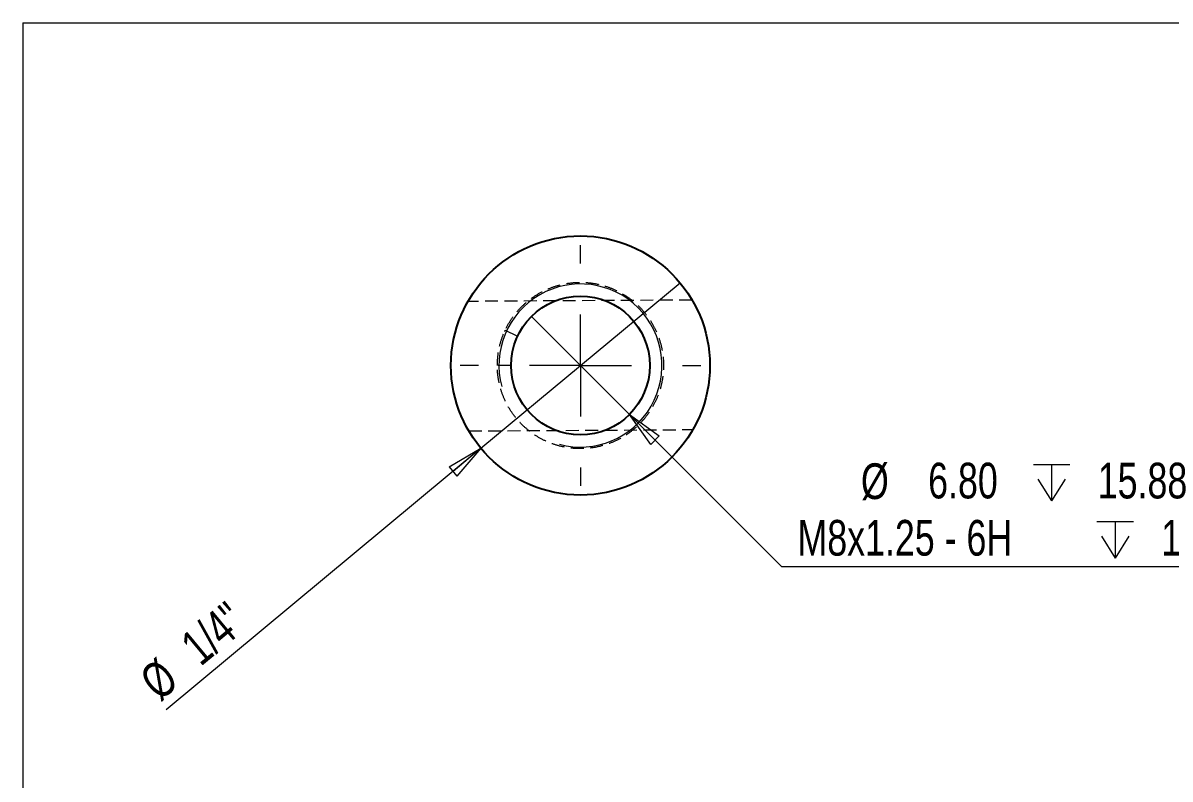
# Model space of a CAD drawing. Header units: millimetres. Extents: x 0 to 270, y 0 to 208.
# Drawn here: x 8.4 to 120.9, y 133.9 to 208.1 of the extents above; entities that cross this region are included whole.
import ezdxf

# ---------------------------------------------------------------- set-up
doc = ezdxf.new("R2010")
doc.units = ezdxf.units.MM
doc.linetypes.add('HIDDEN', pattern=[1.905, 1.27, -0.635])
doc.styles.add('SLDTEXTSTYLE0', font='TXT', dxfattribs={"width": 0.75})
doc.dimstyles.new('SLDDIMSTYLE1', dxfattribs={"dimtxt": 3.5, "dimasz": 3.556, "dimexe": 0, "dimexo": 0.0625, "dimgap": 0.875, "dimtad": 1, "dimlfac": 0.5, "dimrnd": 1e-09, "dimzin": 12, "dimdsep": 46, "dimtxsty": 'SLDTEXTSTYLE0', "dimblk1": 'NONE', "dimblk2": 'CLOSED', "dimsah": 1, "dimcen": 0, "dimadec": 0, "dimazin": 3, "dimtfac": 1, "dimtmove": 0, "dimatfit": 3, "dimldrblk": 'NONE', "dimfxl": 1, "dimfrac": 2, "dimtolj": 1, "dimtzin": 12, "dimarcsym": 0})
doc.dimstyles.new('SLDDIMSTYLE2', dxfattribs={"dimtxt": 3.5, "dimasz": 3.556, "dimexe": 0, "dimexo": 0.0625, "dimgap": 0.875, "dimtad": 0, "dimtih": 1, "dimtoh": 1, "dimlfac": 0.5, "dimrnd": 1e-09, "dimzin": 4, "dimdsep": 46, "dimtxsty": 'SLDTEXTSTYLE0', "dimblk1": 'NONE', "dimblk2": 'CLOSED', "dimsah": 1, "dimcen": 0, "dimadec": 0, "dimazin": 1, "dimtfac": 1, "dimtmove": 0, "dimatfit": 3, "dimldrblk": 'NONE', "dimfxl": 1, "dimfrac": 2, "dimtolj": 1, "dimtzin": 12, "dimarcsym": 0})

# ---------------------------------------------------------------- blocks, each defined once
blk = doc.blocks.new('_Closed')
at = {"color": 0, "linetype": 'ByBlock', "lineweight": -2}
for p, q in [((-1, 0.166667), (0, 0)), ((-1, 0.166667), (-1, -0.166667)), ((0, 0), (-1, -0.166667)), ((0, 0), (-1, 0))]:
    blk.add_line(p, q, dxfattribs=at)
blk = doc.blocks.new('_D_3')
at = {"color": 7, "linetype": 'Continuous', "lineweight": 0}
for q in [(72.85, 182.61), (22.42, 140.74)]:
    blk.add_line((53.31, 166.38), q, dxfattribs=at)
at = {"color": 7, "linetype": 'Continuous', "lineweight": 18, "xscale": 3.556, "yscale": 3.556, "rotation": 39.7047870634}
blk.add_blockref('_Closed', (53.31, 166.38, -31.94), dxfattribs=at)
at = {"color": 7, "linetype": 'Continuous', "lineweight": 18, "char_height": 3.5, "attachment_point": 1, "rotation": 39.7048, "style": 'SLDTEXTSTYLE0'}
for s, insert in [('1/4"', (23.57, 147.62)), ('%%c', (19.55, 144.2))]:
    blk.add_mtext(s, dxfattribs=dict(at, insert=insert))
blk = doc.blocks.new('_None')
blk = doc.blocks.new('SW_SYMBOL_HOLE_DEPTH')
at = {"color": 0, "linetype": 'Continuous', "lineweight": 18}
for p, q in [((0, 875), (800, 875)), ((400, 875), (400, 75)), ((100, 555), (400, 75)), ((700, 555), (400, 75))]:
    blk.add_line(p, q, dxfattribs=at)
blk = doc.blocks.new('_D_4')
at = {"color": 7, "linetype": 'Continuous', "lineweight": 0}
for p, q in [((58.27, 179.3), (67.88, 169.68)), ((67.88, 169.68), (82.79, 154.78)), ((82.79, 154.78), (131.68, 154.78))]:
    blk.add_line(p, q, dxfattribs=at)
at = {"color": 7, "linetype": 'Continuous', "lineweight": 18, "xscale": 3.556, "yscale": 3.556, "rotation": 135}
blk.add_blockref('_Closed', (67.88, 169.68, -31.94), dxfattribs=at)
at = {"color": 7, "linetype": 'Continuous', "lineweight": 18, "xscale": 0.0044707031, "yscale": 0.0044707031, "zscale": 0.0044707031}
for p in [(107.52, 160.88), (113.75, 155.27)]:
    blk.add_blockref('SW_SYMBOL_HOLE_DEPTH', p, dxfattribs=at)
at = {"color": 7, "linetype": 'Continuous', "lineweight": 18, "char_height": 3.5, "attachment_point": 1, "style": 'SLDTEXTSTYLE0'}
for s, insert in [('%%c', (90.6, 164.9)), ('6.80', (97.19, 164.96)), ('15.88', (113.83, 164.96)), ('M8x1.25 - 6H', (84.37, 159.35)), ('16.00', (120.06, 159.35))]:
    blk.add_mtext(s, dxfattribs=dict(at, insert=insert))
blk = doc.blocks.new('SW_CENTERMARKSYMBOL_0')
at = {"color": 0, "linetype": 'Continuous', "lineweight": 18}
for p, q in [((0, 10), (0, 11.8)), ((0, 0), (0, 5)), ((-10, 0), (-11.8, 0)), ((0, 0), (-5, 0)), ((0, 0), (0, -5)), ((0, 0), (5, 0)), ((10, 0), (11.8, 0)), ((0, -10), (0, -11.8))]:
    blk.add_line(p, q, dxfattribs=at)

msp = doc.modelspace()

# ---------------------------------------------------------------- linework, layer by layer
at = {"color": 7, "linetype": 'Continuous', "lineweight": 18}
for q in [(270, 208.079), (8.38, 9.959)]:
    msp.add_line((8.38, 208.079), q, dxfattribs=at)
at = {"color": 7, "linetype": 'HIDDEN', "lineweight": 18}
for p, q in [((74.038, 180.909), (52.039, 180.777)), ((55.648, 177.835), (55.692, 177.949)), ((55.692, 177.949), (56.918, 177.375)), ((56.277, 174.493), (54.923, 174.493)), ((52.116, 168.077), (74.113, 168.209))]:
    msp.add_line(p, q, dxfattribs=at)
at = {"color": 7, "linetype": 'HIDDEN', "lineweight": 18, "flags": 128}
msp.add_lwpolyline([(54.923, 174.493), (54.923, 174.493)], dxfattribs=at)
at = {"color": 7, "linetype": 'Continuous', "lineweight": 25}
for radius in [12.7, 6.8]:
    msp.add_circle((63.077, 174.493), radius, dxfattribs=at)
at = {"color": 7, "linetype": 'Continuous', "lineweight": 18}
msp.add_arc((63.077, 174.493), 8, 255, 195, dxfattribs=at)
at = {"color": 7, "linetype": 'HIDDEN', "lineweight": 18}
msp.add_open_spline([(54.923, 174.493), (54.938, 174.857), (54.966, 175.592), (55.197, 176.68), (55.568, 177.736), (56.081, 178.73), (56.718, 179.636), (57.466, 180.443), (58.317, 181.144), (59.264, 181.729), (60.289, 182.182), (61.363, 182.49), (62.457, 182.647), (63.557, 182.657), (64.652, 182.518), (65.73, 182.23), (66.763, 181.794), (67.721, 181.225), (68.585, 180.538), (69.346, 179.744), (69.998, 178.85), (70.528, 177.866), (70.919, 176.816), (71.161, 175.73), (71.253, 174.632), (71.198, 173.533), (70.994, 172.443), (70.64, 171.381), (70.144, 170.378), (69.522, 169.459), (68.787, 168.64), (67.949, 167.925), (67.013, 167.324), (65.997, 166.854), (64.928, 166.527), (63.835, 166.351), (62.735, 166.323), (61.639, 166.442), (60.557, 166.712), (59.517, 167.13), (58.548, 167.683), (57.672, 168.356), (56.898, 169.137), (56.231, 170.018), (55.685, 170.992), (55.275, 172.035), (55.019, 173.118), (54.905, 174.079), (54.938, 174.67), (54.95, 174.896)], degree=3, knots=[0, 0, 0, 0, 0.0211505, 0.0426768, 0.0643848, 0.0860703, 0.1075306, 0.1286013, 0.1498496, 0.1714326, 0.1931533, 0.2148067, 0.2361917, 0.2572273, 0.2785647, 0.3001951, 0.3219185, 0.3435301, 0.3648311, 0.385876, 0.4072938, 0.4289619, 0.4506784, 0.4722387, 0.4934469, 0.5145458, 0.536035, 0.5577311, 0.5794309, 0.6009305, 0.622042, 0.6432347, 0.664786, 0.6865005, 0.7081737, 0.7296034, 0.7506539, 0.7719408, 0.7935449, 0.8152679, 0.8369049, 0.8582556, 0.8792897, 0.900662, 0.9223094, 0.9440312, 0.9656223, 0.9868853, 1, 1, 1, 1], dxfattribs=at)
msp.add_open_spline([(66.002, 180.632), (65.993, 180.636), (65.977, 180.644), (65.96, 180.652), (65.952, 180.656)], degree=3, dxfattribs=at)

# ---------------------------------------------------------------- block references
at = {"color": 7, "linetype": 'Continuous', "lineweight": 0}
msp.add_blockref('SW_CENTERMARKSYMBOL_0', (63.077, 174.493), dxfattribs=at)

# ---------------------------------------------------------------- dimensions: what is measured, and where the dimension line sits
at = {"color": 7, "linetype": 'Continuous', "lineweight": 18}
for p1, p2, text, dimstyle, picture, middle in [((72.847, 182.606), (53.306, 166.38), '%%c1/4"', 'SLDDIMSTYLE1', '_D_3', (27.72, 145.134)), ((58.268, 179.302), (67.885, 169.685), '<> {\\fGDT;x} 15.88\\PM8x1.25 - 6H {\\fGDT;x} 16.00\\P', 'SLDDIMSTYLE2', '_D_4', (108.025, 160.393))]:
    dim = msp.add_diameter_dim_2p(p1=p1, p2=p2, text=text, dimstyle=dimstyle, dxfattribs=at)
    dim.commit()
    dim.dimension.update_dxf_attribs({"geometry": picture, "text_midpoint": middle, "dimtype": 163})

doc.saveas('drawing.dxf')
